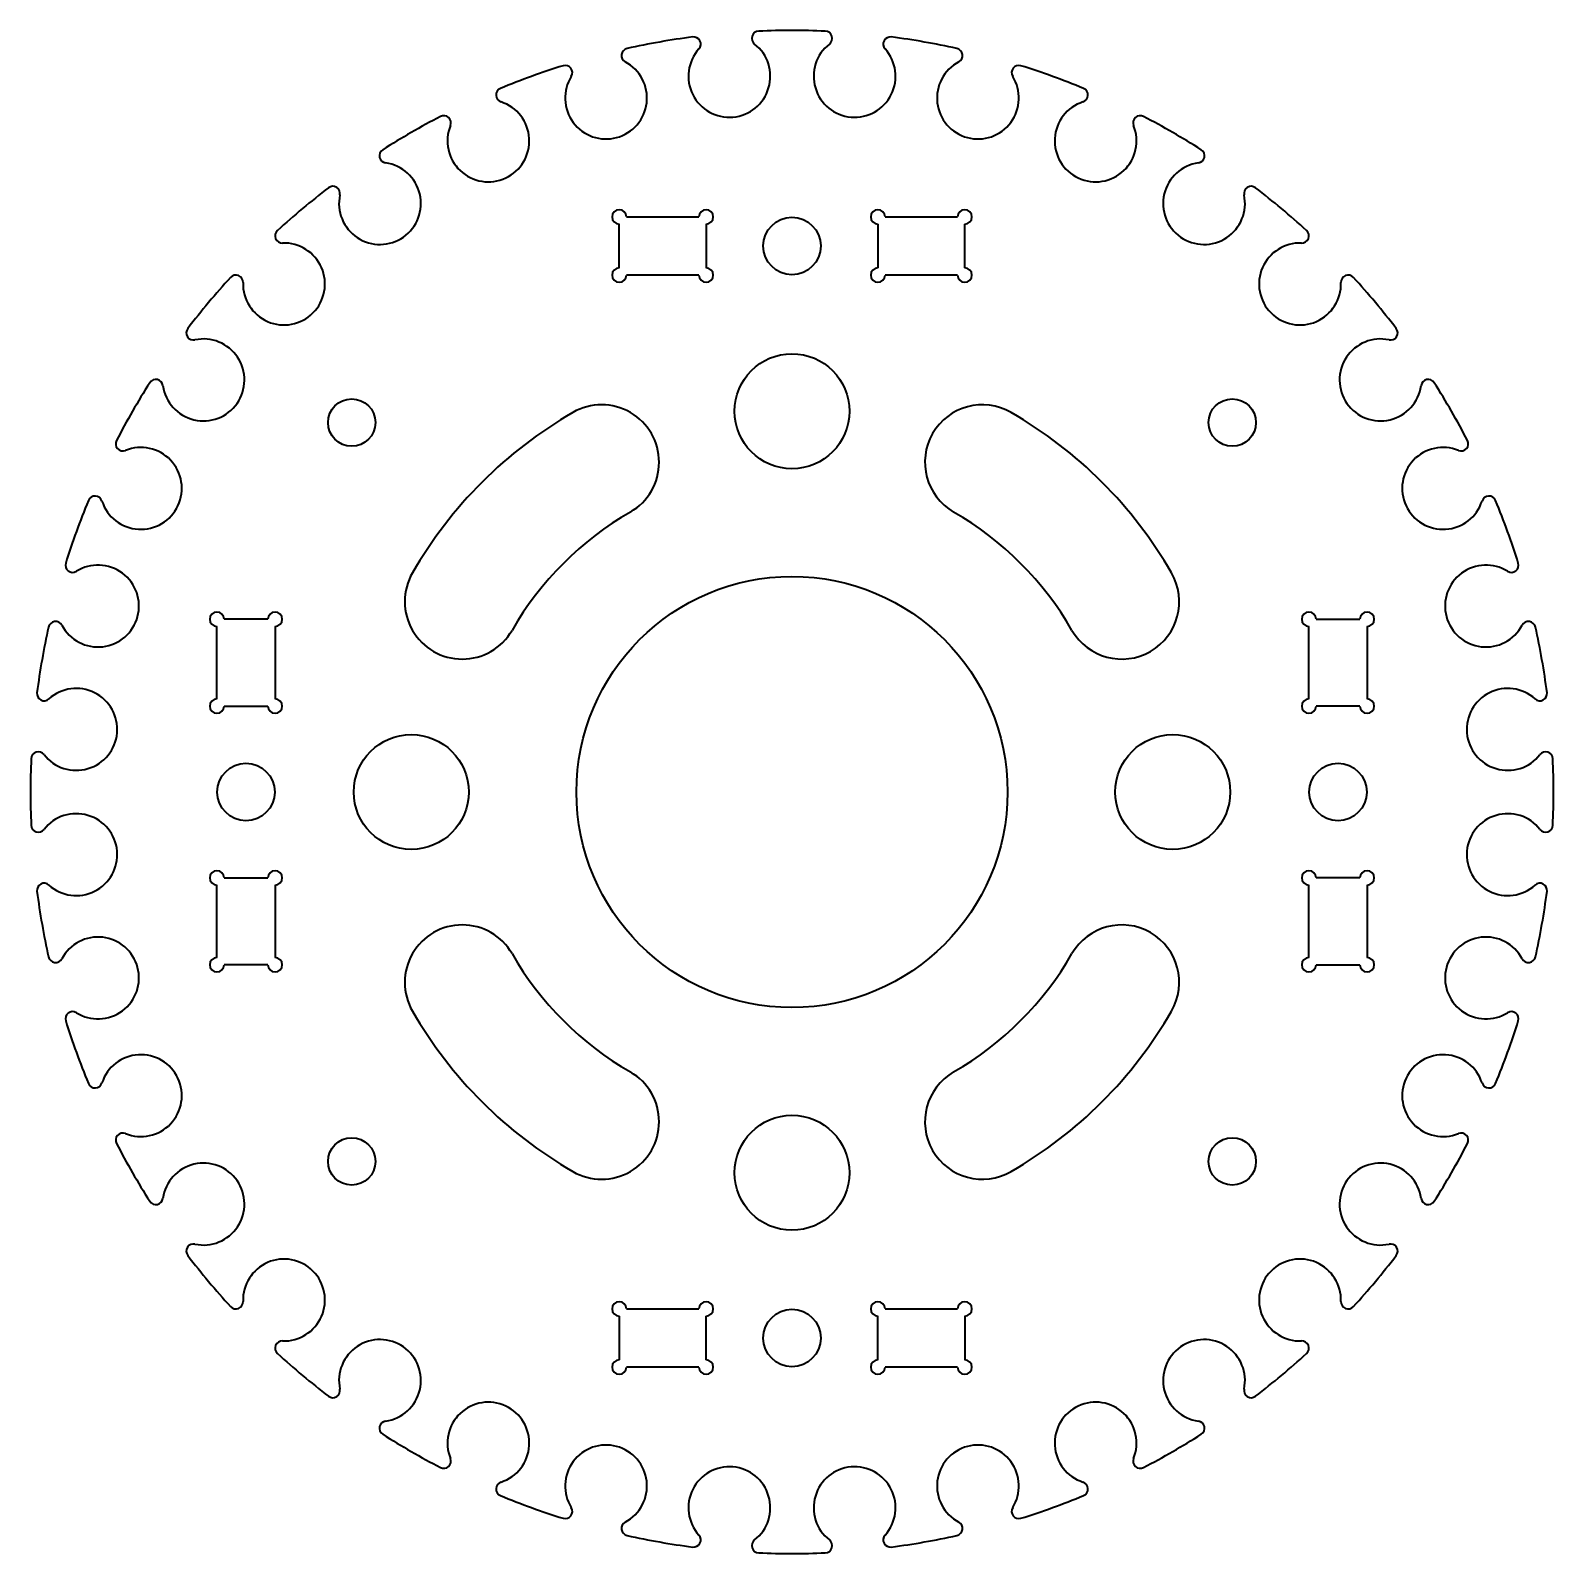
# Model space of a CAD drawing. Extents: x 52 to 158, y 96 to 202.
import ezdxf

# ---------------------------------------------------------------- set-up
doc = ezdxf.new("R2010")
doc.units = 0

msp = doc.modelspace()

# ---------------------------------------------------------------- linework, layer by layer
at = {"color": 7, "lineweight": 35, "ltscale": 0.07625}
for p, q in [((92.974998, 184.975006), (92.974998, 188.024994)), ((99.025002, 188.024994), (99.025002, 184.975006)), ((110.974998, 188.024994), (110.974998, 184.975006)), ((117.025002, 184.975006), (117.025002, 188.024994)), ((68.525002, 160.524994), (65.474998, 160.524994)), ((141.475006, 160.524994), (144.524994, 160.524994)), ((65.474998, 154.475006), (68.525002, 154.475006)), ((144.524994, 154.475006), (141.475006, 154.475006)), ((65.474998, 142.524994), (68.525002, 142.524994)), ((144.524994, 142.524994), (141.475006, 142.524994)), ((68.525002, 136.475006), (65.474998, 136.475006)), ((141.475006, 136.475006), (144.524994, 136.475006)), ((92.974998, 112.025002), (92.974998, 108.974998)), ((99.025002, 108.974998), (99.025002, 112.025002)), ((110.974998, 108.974998), (110.974998, 112.025002)), ((117.025002, 112.025002), (117.025002, 108.974998))]:
    msp.add_line(p, q, dxfattribs=at)
at = {"color": 7, "lineweight": 35, "ltscale": 0.12625}
for p, q in [((93.474998, 188.524994), (98.525002, 188.524994)), ((111.474998, 188.524994), (116.525002, 188.524994)), ((98.525002, 184.475006), (93.474998, 184.475006)), ((116.525002, 184.475006), (111.474998, 184.475006)), ((64.974998, 154.975006), (64.974998, 160.024994)), ((69.025002, 160.024994), (69.025002, 154.975006)), ((140.975006, 154.975006), (140.975006, 160.024994)), ((145.024994, 160.024994), (145.024994, 154.975006)), ((64.974998, 136.975006), (64.974998, 142.024994)), ((69.025002, 142.024994), (69.025002, 136.975006)), ((140.975006, 136.975006), (140.975006, 142.024994)), ((145.024994, 142.024994), (145.024994, 136.975006)), ((93.474998, 112.525002), (98.525002, 112.525002)), ((111.474998, 112.525002), (116.525002, 112.525002)), ((98.525002, 108.474998), (93.474998, 108.474998)), ((116.525002, 108.474998), (111.474998, 108.474998))]:
    msp.add_line(p, q, dxfattribs=at)
at = {"color": 7, "lineweight": 35}
for centre, radius in [((105, 186.5), 2), ((105, 175), 4), ((74.358223, 174.211502), 1.65), ((135.641785, 174.211502), 1.65), ((105, 148.5), 15), ((78.5, 148.5), 4), ((131.5, 148.5), 4), ((67, 148.5), 2), ((143, 148.5), 2), ((105, 122), 4), ((74.358223, 122.788498), 1.65), ((135.641785, 122.788498), 1.65), ((105, 110.5), 2)]:
    msp.add_circle(centre, radius, dxfattribs=at)
for centre, radius, start, end in [((102.704399, 200.949783), 0.5, 92.506095, 232.006025), ((105, 148.5), 53, 87.493904, 92.506095), ((107.295601, 200.949783), 0.5, 307.99398, 87.493904), ((105, 148.5), 53, 97.493902, 102.506099), ((100.642212, 198.309738), 2.85, 137.993973, 52.00602), ((98.152916, 200.551575), 0.5, 317.993978, 97.493902), ((109.357788, 198.309738), 2.85, 127.993975, 42.006022), ((111.847084, 200.551575), 0.5, 82.506097, 222.006027), ((105, 148.5), 53, 77.493906, 82.506097), ((92.059052, 196.796295), 2.85, 147.993984, 62.006021), ((93.63147, 199.754333), 0.5, 102.506099, 242.006023), ((117.940948, 196.796295), 2.85, 117.993977, 32.006021), ((116.36853, 199.754333), 0.5, 297.993979, 77.493906), ((105, 148.5), 53, 107.493906, 112.506097), ((89.218277, 198.571823), 0.5, 327.993979, 107.493906), ((120.781723, 198.571823), 0.5, 72.506099, 212.006016), ((105, 148.5), 53, 67.493901, 72.506099), ((84.903961, 197.001541), 0.5, 112.506097, 252.006021), ((125.096039, 197.001541), 0.5, 287.993981, 67.493901), ((83.869087, 193.815384), 2.85, 157.993982, 72.006019), ((126.130913, 193.815384), 2.85, 107.993979, 22.006023), ((105, 148.5), 53, 117.493898, 122.506095), ((80.763153, 195.070648), 0.5, 337.993977, 117.493898), ((129.236847, 195.070648), 0.5, 62.506101, 202.006018), ((105, 148.5), 53, 57.493903, 62.506101), ((76.787064, 192.775055), 0.5, 122.506095, 262.006019), ((133.212936, 192.775055), 0.5, 277.993976, 57.493903), ((76.321182, 189.457611), 2.85, 167.99398, 82.006024), ((133.678818, 189.457611), 2.85, 97.993981, 12.006021), ((105, 148.5), 53, 127.493909, 132.506093), ((73.044456, 190.154449), 0.5, 347.993979, 127.493909), ((136.955536, 190.154449), 0.5, 52.506096, 192.00602), ((105, 148.5), 53, 47.493905, 52.506096), ((92.974998, 188.524994), 0.5, 360, 269.999997), ((99.025002, 188.524994), 0.5, 269.999997, 179.999995), ((110.974998, 188.524994), 0.5, 0, 269.999997), ((117.025002, 188.524994), 0.5, 269.999997, 179.999995), ((69.644661, 183.855347), 2.85, 177.993978, 92.006022), ((69.527397, 187.203278), 0.5, 132.506093, 272.006024), ((140.355347, 183.855347), 2.85, 87.993976, 2.006022), ((140.472595, 187.203278), 0.5, 267.993978, 47.493905), ((66.296715, 183.972595), 0.5, 357.993978, 137.493907), ((92.974998, 184.475006), 0.5, 90.000003, 0), ((99.025002, 184.475006), 0.5, 180.000005, 90.000003), ((110.974998, 184.475006), 0.5, 90.000003, 0), ((117.025002, 184.475006), 0.5, 180.000005, 90.000003), ((143.703278, 183.972595), 0.5, 42.506098, 182.006022), ((105, 148.5), 53, 137.493907, 142.506091), ((105, 148.5), 53, 37.493903, 42.506098), ((63.345551, 180.455536), 0.5, 142.506091, 282.006022), ((146.654449, 180.455536), 0.5, 257.99398, 37.493903), ((64.042397, 177.178818), 2.85, 187.99398, 102.00602), ((145.957611, 177.178818), 2.85, 77.993978, 352.006022), ((60.724949, 176.712936), 0.5, 7.993978, 147.493905), ((149.275055, 176.712936), 0.5, 32.506096, 172.00602), ((105, 148.5), 53, 147.493905, 152.506103), ((105, 148.5), 53, 27.493902, 32.506096), ((105, 148.5), 30.5, 120.000003, 149.999997), ((91.75, 171.449677), 4, 299.999998, 120.000003), ((118.25, 171.449677), 4, 60.000002, 239.999997), ((105, 148.5), 30.5, 30.000001, 60.000002), ((58.429352, 172.736847), 0.5, 152.506103, 292.00602), ((151.570648, 172.736847), 0.5, 247.993975, 27.493902), ((59.684612, 169.63092), 2.85, 197.993978, 112.006025), ((150.315384, 169.63092), 2.85, 67.99398, 342.00602), ((105, 148.5), 53, 157.493903, 162.506101), ((56.498463, 168.596039), 0.5, 17.99398, 157.493903), ((153.501541, 168.596039), 0.5, 22.506097, 162.006022), ((105, 148.5), 53, 17.493904, 22.506097), ((105, 148.5), 22.5, 120.000003, 149.999997), ((105, 148.5), 22.5, 30.000001, 60.000002), ((54.928181, 164.281723), 0.5, 162.506101, 302.006018), ((155.071823, 164.281723), 0.5, 237.993984, 17.493904), ((56.703709, 161.440948), 2.85, 207.993976, 122.006016), ((82.050323, 161.75), 4, 149.999997, 329.999999), ((127.949677, 161.75), 4, 210.000003, 30.000001), ((153.296295, 161.440948), 2.85, 57.993982, 332.006021), ((53.74567, 159.86853), 0.5, 27.993979, 167.493901), ((64.974998, 160.524994), 0.5, 360, 269.999997), ((69.025002, 160.524994), 0.5, 269.999997, 179.999995), ((140.975006, 160.524994), 0.5, 360, 269.999997), ((145.024994, 160.524994), 0.5, 269.999997, 179.999995), ((156.254333, 159.86853), 0.5, 12.506096, 152.006024), ((105, 148.5), 53, 167.493901, 172.506099), ((105, 148.5), 53, 7.493903, 12.506096), ((52.948418, 155.347092), 0.5, 172.506099, 312.006023), ((55.190266, 152.857788), 2.85, 217.993974, 132.006028), ((64.974998, 154.475006), 0.5, 90.000003, 0), ((69.025002, 154.475006), 0.5, 180.000005, 90.000003), ((140.975006, 154.475006), 0.5, 90.000003, 0), ((145.024994, 154.475006), 0.5, 180.000005, 90.000003), ((154.809738, 152.857788), 2.85, 47.993977, 322.006021), ((157.051575, 155.347092), 0.5, 227.993972, 7.493903), ((105, 148.5), 53, 177.493899, 182.506101), ((52.550213, 150.795593), 0.5, 37.993979, 177.493899), ((157.449783, 150.795593), 0.5, 2.506096, 142.006026), ((105, 148.5), 53, 357.493904, 2.506096), ((55.190266, 144.142212), 2.85, 227.993972, 142.006026), ((154.809738, 144.142212), 2.85, 37.993979, 312.006023), ((52.550213, 146.204407), 0.5, 182.506101, 322.006021), ((157.449783, 146.204407), 0.5, 217.993974, 357.493904), ((52.948418, 141.652908), 0.5, 47.993977, 187.493901), ((64.974998, 142.524994), 0.5, 360, 269.999997), ((69.025002, 142.524994), 0.5, 269.999997, 179.999995), ((140.975006, 142.524994), 0.5, 360, 269.999997), ((145.024994, 142.524994), 0.5, 269.999997, 179.999995), ((157.051575, 141.652908), 0.5, 352.506097, 132.006028), ((105, 148.5), 53, 187.493901, 192.506099), ((105, 148.5), 53, 347.493904, 352.506097), ((82.050323, 135.25), 4, 30.000001, 210.000003), ((127.949677, 135.25), 4, 329.999999, 149.999997), ((56.703709, 135.559052), 2.85, 237.993984, 152.006024), ((153.296295, 135.559052), 2.85, 27.993979, 302.006018), ((53.74567, 137.13147), 0.5, 192.506099, 332.006021), ((64.974998, 136.475006), 0.5, 90.000003, 0), ((69.025002, 136.475006), 0.5, 180.000005, 90.000003), ((105, 148.5), 22.5, 210.000003, 239.999997), ((105, 148.5), 22.5, 299.999998, 329.999999), ((140.975006, 136.475006), 0.5, 90.000003, 0), ((145.024994, 136.475006), 0.5, 180.000005, 90.000003), ((156.254333, 137.13147), 0.5, 207.993976, 347.493904), ((54.928181, 132.718277), 0.5, 57.993982, 197.493899), ((105, 148.5), 53, 197.493899, 202.506097), ((105, 148.5), 30.5, 210.000003, 239.999997), ((105, 148.5), 30.5, 299.999998, 329.999999), ((105, 148.5), 53, 337.493903, 342.506096), ((155.071823, 132.718277), 0.5, 342.506096, 122.006016), ((59.684612, 127.369087), 2.85, 247.993975, 162.006022), ((150.315384, 127.369087), 2.85, 17.99398, 292.00602), ((91.75, 125.550323), 4, 239.999997, 60.000002), ((118.25, 125.550323), 4, 120.000003, 299.999998), ((56.498463, 128.403961), 0.5, 202.506097, 342.00602), ((153.501541, 128.403961), 0.5, 197.993978, 337.493903), ((58.429352, 124.263153), 0.5, 67.99398, 207.493897), ((105, 148.5), 53, 207.493897, 212.506095), ((105, 148.5), 53, 327.493904, 332.506098), ((151.570648, 124.263153), 0.5, 332.506098, 112.006025), ((64.042397, 119.821182), 2.85, 257.99398, 172.00602), ((145.957611, 119.821182), 2.85, 7.993978, 282.006022), ((60.724949, 120.287064), 0.5, 212.506095, 352.006022), ((149.275055, 120.287064), 0.5, 187.99398, 327.493904), ((63.345551, 116.544456), 0.5, 77.993978, 217.493909), ((146.654449, 116.544456), 0.5, 322.506097, 102.00602), ((105, 148.5), 53, 217.493909, 222.506093), ((69.644661, 113.144661), 2.85, 267.993978, 182.006022), ((140.355347, 113.144661), 2.85, 357.993978, 272.006024), ((105, 148.5), 53, 317.493902, 322.506097), ((66.296715, 113.027397), 0.5, 222.506093, 2.006022), ((92.974998, 112.525002), 0.5, 360, 269.999997), ((99.025002, 112.525002), 0.5, 269.999997, 179.999995), ((110.974998, 112.525002), 0.5, 360, 269.999997), ((117.025002, 112.525002), 0.5, 269.999997, 179.999995), ((143.703278, 113.027397), 0.5, 177.993978, 317.493902), ((69.527397, 109.796715), 0.5, 87.993976, 227.493907), ((76.321182, 107.542397), 2.85, 277.993976, 192.00602), ((133.678818, 107.542397), 2.85, 347.993979, 262.006019), ((140.472595, 109.796715), 0.5, 312.506095, 92.006022), ((105, 148.5), 53, 227.493907, 232.506091), ((105, 148.5), 53, 307.493904, 312.506095), ((92.974998, 108.474998), 0.5, 90.000003, 0), ((99.025002, 108.474998), 0.5, 180.000005, 90.000003), ((110.974998, 108.474998), 0.5, 90.000003, 0), ((117.025002, 108.474998), 0.5, 180.000005, 90.000003), ((73.044456, 106.845551), 0.5, 232.506091, 12.006021), ((83.869087, 103.184616), 2.85, 287.993981, 202.006018), ((126.130913, 103.184616), 2.85, 337.993977, 252.006021), ((136.955536, 106.845551), 0.5, 167.99398, 307.493904), ((76.787064, 104.224945), 0.5, 97.993981, 237.493905), ((133.212936, 104.224945), 0.5, 302.506097, 82.006024), ((105, 148.5), 53, 237.493905, 242.506102), ((92.059052, 100.203705), 2.85, 297.993979, 212.006016), ((117.940948, 100.203705), 2.85, 327.993979, 242.006023), ((105, 148.5), 53, 297.493899, 302.506097), ((80.763153, 101.929352), 0.5, 242.506102, 22.006023), ((129.236847, 101.929352), 0.5, 157.993982, 297.493899), ((100.642212, 98.690262), 2.85, 307.99398, 222.006027), ((109.357788, 98.690262), 2.85, 317.993978, 232.006025), ((84.903961, 99.998459), 0.5, 107.993979, 247.493903), ((125.096039, 99.998459), 0.5, 292.506099, 72.006019), ((105, 148.5), 53, 247.493903, 252.506094), ((89.218277, 98.428177), 0.5, 252.506094, 32.006021), ((120.781723, 98.428177), 0.5, 147.993984, 287.493901), ((105, 148.5), 53, 287.493901, 292.506099), ((93.63147, 97.245667), 0.5, 117.993977, 257.493901), ((116.36853, 97.245667), 0.5, 282.506094, 62.006021), ((105, 148.5), 53, 257.493901, 262.506098), ((98.152916, 96.448418), 0.5, 262.506098, 42.006022), ((111.847084, 96.448418), 0.5, 137.993973, 277.493903), ((105, 148.5), 53, 277.493903, 282.506094), ((102.704399, 96.050217), 0.5, 127.993975, 267.493905), ((105, 148.5), 53, 267.493905, 272.506096), ((107.295601, 96.050217), 0.5, 272.506096, 52.00602)]:
    msp.add_arc(centre, radius, start, end, dxfattribs=at)

doc.saveas('drawing.dxf')
